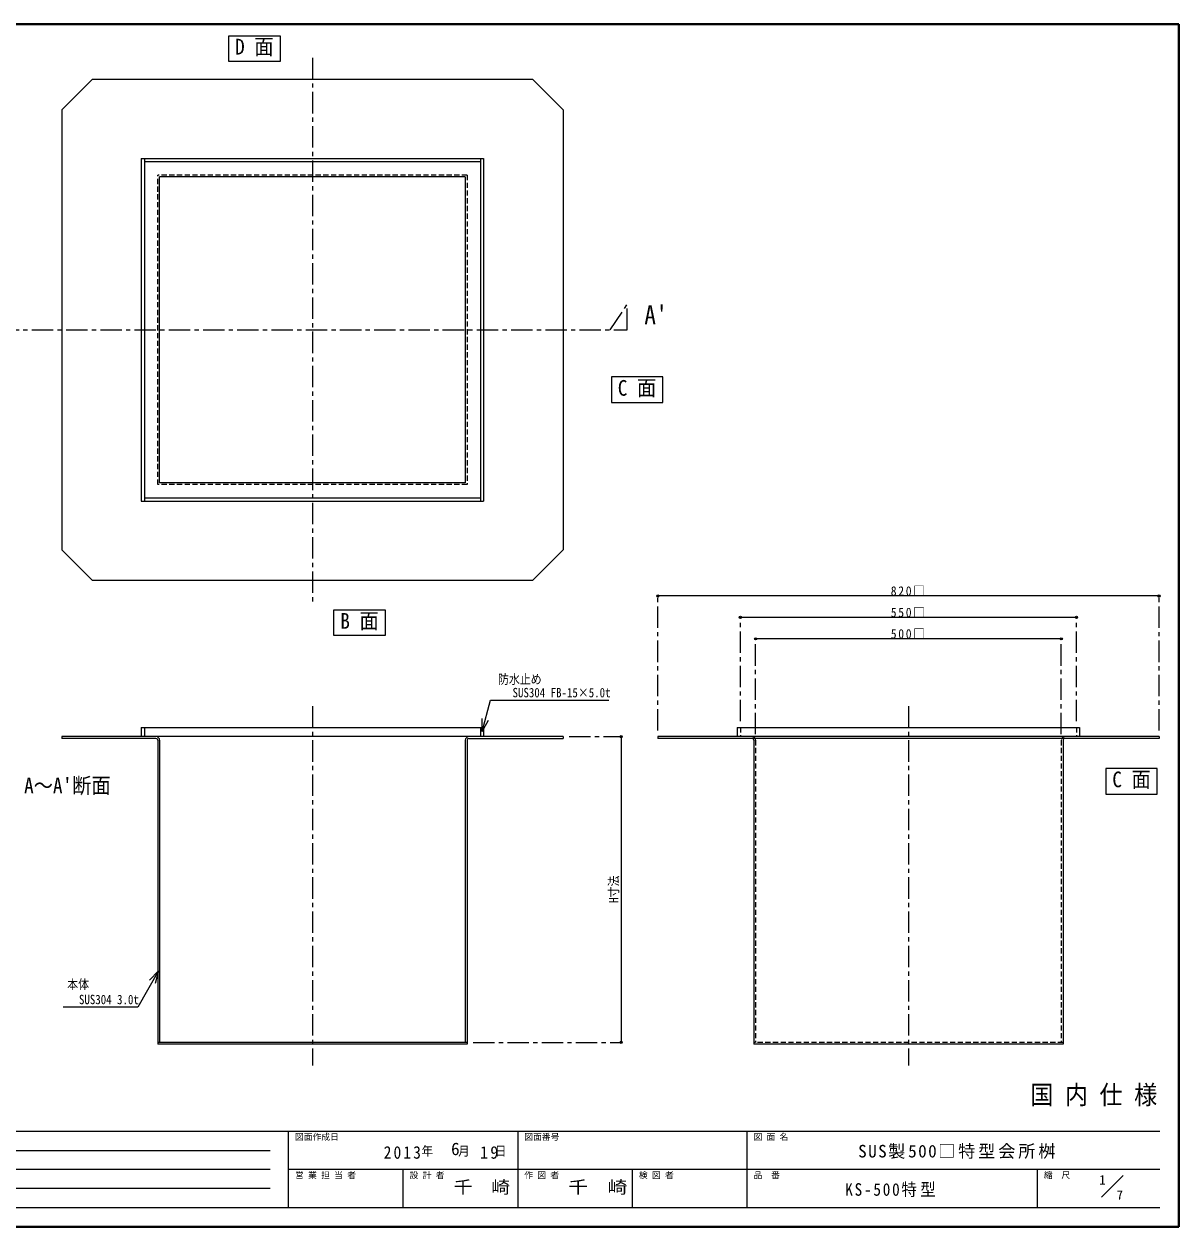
# Model space of a CAD drawing. Units: millimetres, scale not verified. Extents: x -1446 to 1389, y -989 to 978.
# Drawn here: x -500 to 1389, y -989 to 978 of the extents above; entities that cross this region are included whole.
import ezdxf
from ezdxf.enums import TextEntityAlignment as Align

# ---------------------------------------------------------------- set-up
doc = ezdxf.new("R2010")
doc.units = ezdxf.units.MM
doc.header["$LTSCALE"] = 7
doc.header["$PDMODE"] = 32
doc.header["$PDSIZE"] = 3.5
doc.linetypes.add('CHAIN1', pattern=[8, 5, -1, 1, -1])
doc.linetypes.add('DASHED1', pattern=[1.8, 1.2, -0.6])
doc.layers.add('0-0_ﾚｲﾔ1', color=7, linetype='Continuous', lineweight=18)
doc.styles.add('ＭＳ ゴシック', font='')
doc.styles.get('ＭＳ ゴシック').set_extended_font_data('MS Gothic')

msp = doc.modelspace()

# ---------------------------------------------------------------- linework, layer by layer
at = {"layer": '0-0_ﾚｲﾔ1', "color": 1, "lineweight": 40}
for p, q in [((1389.253, 977.685), (-1445.747, 977.685)), ((1389.253, -989.315), (1389.253, 977.685)), ((1389.253, -989.315), (-1445.747, -989.315))]:
    msp.add_line(p, q, dxfattribs=at)
at = {"layer": '0-0_ﾚｲﾔ1', "color": 4, "linetype": 'CHAIN1', "lineweight": 9}
for p, q in [((-28.247, 922.685), (-28.247, 32.685)), ((458.753, 477.685), (486.753, 519.685)), ((536.753, -177.515), (536.753, 42.485)), ((1356.753, -177.515), (1356.753, 42.485)), ((671.753, -162.515), (671.753, 7.485)), ((1221.753, -162.515), (1221.753, 7.485)), ((696.753, -183.515), (696.753, -27.515)), ((1196.753, -183.515), (1196.753, -27.515)), ((-28.247, -137.515), (-28.247, -725.515)), ((946.753, -137.515), (946.753, -725.515)), ((391.753, -187.515), (476.753, -187.515)), ((234.753, -687.515), (476.753, -687.515))]:
    msp.add_line(p, q, dxfattribs=at)
at = {"layer": '0-0_ﾚｲﾔ1'}
for p, q in [((-388.247, 887.685), (-438.247, 837.685)), ((-388.247, 887.685), (331.753, 887.685)), ((381.753, 837.685), (331.753, 887.685)), ((381.753, 837.685), (381.753, 117.685)), ((-278.247, 227.685), (-278.247, 727.685)), ((221.753, 727.685), (-278.247, 727.685)), ((221.753, 727.685), (221.753, 227.685)), ((221.753, 227.685), (-278.247, 227.685)), ((331.753, 67.685), (381.753, 117.685)), ((331.753, 67.685), (-388.247, 67.685)), ((249.358, -178.88), (263.024, -127.877)), ((263.024, -127.877), (456.574, -127.877)), ((249.358, -178.88), (249.358, -157.88)), ((249.358, -178.88), (259.858, -160.693)), ((666.753, -172.515), (666.753, -187.515)), ((693.753, -193.515), (693.753, -690.515)), ((1199.753, -193.515), (1199.753, -690.515)), ((-279.927, -570.737), (-313.97, -629.702)), ((-279.927, -570.737), (-294.776, -585.586)), ((-279.927, -570.737), (-285.362, -591.022)), ((-313.97, -629.702), (-436.212, -629.702)), ((1199.753, -690.515), (693.753, -690.515)), ((1262.398, -940.67), (1297.753, -905.315))]:
    msp.add_line(p, q, dxfattribs=at)
at = {"layer": '0-0_ﾚｲﾔ1', "color": 5, "lineweight": 25}
for p, q in [((-308.247, 757.685), (251.753, 757.685)), ((-303.247, 757.685), (-303.247, 197.685)), ((-303.247, 752.685), (246.753, 752.685)), ((246.753, 757.685), (246.753, 197.685)), ((251.753, 757.685), (251.753, 197.685)), ((-303.247, 202.685), (246.753, 202.685)), ((-308.247, -172.515), (-308.247, -187.515)), ((-308.247, -172.515), (-303.247, -172.515)), ((-303.247, -172.515), (-303.247, -187.515)), ((246.753, -172.515), (246.753, -187.515)), ((246.753, -172.515), (251.753, -172.515)), ((251.753, -172.515), (251.753, -187.515)), ((-284.247, -190.515), (-438.247, -190.515)), ((-281.247, -193.515), (-281.247, -690.515)), ((-278.247, -193.515), (-278.247, -687.515)), ((221.753, -193.515), (221.753, -687.515)), ((224.753, -193.515), (224.753, -690.515)), ((381.753, -187.515), (227.753, -187.515)), ((227.753, -190.515), (381.753, -190.515)), ((381.753, -187.515), (381.753, -190.515)), ((1356.753, -187.515), (536.753, -187.515)), ((536.753, -187.515), (536.753, -190.515)), ((1356.753, -190.515), (536.753, -190.515)), ((1356.753, -187.515), (1356.753, -190.515)), ((224.753, -687.515), (-281.247, -687.515)), ((224.753, -690.515), (-281.247, -690.515))]:
    msp.add_line(p, q, dxfattribs=at)
at = {"layer": '0-0_ﾚｲﾔ1', "color": 4, "linetype": 'DASHED1', "lineweight": 9}
for p, q in [((-281.247, 224.685), (-281.247, 730.685)), ((224.753, 730.685), (-281.247, 730.685)), ((224.753, 730.685), (224.753, 224.685)), ((224.753, 224.685), (-281.247, 224.685)), ((671.753, -172.515), (671.753, -187.515)), ((1221.753, -172.515), (1221.753, -187.515)), ((696.753, -193.515), (696.753, -687.515)), ((1196.753, -193.515), (1196.753, -687.515)), ((1199.753, -687.515), (693.753, -687.515))]:
    msp.add_line(p, q, dxfattribs=at)
at = {"layer": '0-0_ﾚｲﾔ1', "color": 4, "lineweight": 9}
for p, q in [((1356.753, 42.485), (536.753, 42.485)), ((1221.753, 7.485), (671.753, 7.485)), ((1196.753, -27.515), (696.753, -27.515)), ((-303.247, -172.515), (246.753, -172.515)), ((227.753, -187.515), (-284.247, -187.515)), ((476.753, -187.515), (476.753, -687.515))]:
    msp.add_line(p, q, dxfattribs=at)
at = {"layer": '0-0_ﾚｲﾔ1', "color": 6, "lineweight": 25}
for p, q in [((-1414.247, -832.815), (1357.753, -832.815)), ((-67.247, -957.815), (-67.247, -832.815)), ((307.753, -832.815), (307.753, -957.815)), ((682.753, -957.815), (682.753, -832.815)), ((-747.247, -864.065), (-97.247, -864.065)), ((-97.247, -895.315), (-747.247, -895.315)), ((1357.753, -895.315), (-67.247, -895.315)), ((120.253, -957.815), (120.253, -895.315)), ((495.253, -957.815), (495.253, -895.315)), ((1157.753, -957.815), (1157.753, -895.315)), ((-97.247, -926.565), (-747.247, -926.565)), ((1357.753, -957.815), (-1414.247, -957.815))]:
    msp.add_line(p, q, dxfattribs=at)
at = {"layer": '0-0_ﾚｲﾔ1', "color": 3}
for points in [[(-165.247, 958.685), (-81.247, 958.685), (-81.247, 916.685), (-165.247, 916.685)], [(544.753, 400.685), (460.753, 400.685), (460.753, 358.685), (544.753, 358.685)], [(6.753, 19.685), (90.753, 19.685), (90.753, -22.315), (6.753, -22.315)], [(1353.753, -239.515), (1269.753, -239.515), (1269.753, -281.515), (1353.753, -281.515)]]:
    msp.add_lwpolyline(points, close=True, dxfattribs=at)
at = {"layer": '0-0_ﾚｲﾔ1'}
for points in [[(-438.247, 837.685), (-438.247, 117.685), (-388.247, 67.685)], [(666.753, -172.515), (1226.753, -172.515), (1226.753, -187.515)]]:
    msp.add_lwpolyline(points, dxfattribs=at)
at = {"layer": '0-0_ﾚｲﾔ1', "color": 5, "lineweight": 25}
for points in [[(-308.247, 757.685), (-308.247, 197.685), (251.753, 197.685)], [(-284.247, -187.515), (-438.247, -187.515), (-438.247, -190.515)]]:
    msp.add_lwpolyline(points, dxfattribs=at)
at = {"layer": '0-0_ﾚｲﾔ1', "color": 4, "linetype": 'CHAIN1', "lineweight": 9}
msp.add_lwpolyline([(-543.247, 519.685), (-543.247, 477.685), (486.753, 477.685), (486.753, 519.685)], dxfattribs=at)
at = {"layer": '0-0_ﾚｲﾔ1', "color": 5, "lineweight": 25}
for centre, radius, start, end in [((-284.247, -193.515), 6, 0, 90), ((-284.247, -193.515), 3, 0, 90), ((227.753, -193.515), 6, 90, 180), ((227.753, -193.515), 3, 90, 180)]:
    msp.add_arc(centre, radius, start, end, dxfattribs=at)
at = {"layer": '0-0_ﾚｲﾔ1', "color": 4, "linetype": 'DASHED1', "lineweight": 9}
for centre, start, end in [((690.753, -193.515), 0, 90), ((1202.753, -193.515), 90, 180)]:
    msp.add_arc(centre, 6, start, end, dxfattribs=at)
at = {"layer": '0-0_ﾚｲﾔ1'}
for centre, start, end in [((690.753, -193.515), 0, 90), ((1202.753, -193.515), 90, 180)]:
    msp.add_arc(centre, 3, start, end, dxfattribs=at)
at = {"layer": '0-0_ﾚｲﾔ1', "color": 4}
for p in [(536.753, 42.485), (1356.753, 42.485), (671.753, 7.485), (1221.753, 7.485), (696.753, -27.515), (1196.753, -27.515), (476.753, -187.515), (476.753, -687.515)]:
    msp.add_point(p, dxfattribs=at)

# ---------------------------------------------------------------- texts
at = {"layer": '0-0_ﾚｲﾔ1', "style": 'ＭＳ ゴシック'}
for s, height, width, p in [('D 面', 25.66, 0.9, (-154.747, 920.185)), ("A'", 30.79, 0.9, (514.753, 477.685)), ('C 面', 25.66, 0.9, (471.253, 362.185)), ('B 面', 25.66, 0.9, (17.253, -18.815)), ('防水止め', 15.4, 0.85, (275.31, -105.941)), ('SUS304 FB-15×5.0t', 15.4, 0.85, (299.074, -127.877)), ("A～A'断面", 25.66, 0.9, (-499.997, -288.015)), ('C 面', 25.66, 0.9, (1280.253, -278.015)), ('本体', 15.4, 0.85, (-429.424, -604.827)), ('SUS304 3.0t', 15.4, 0.85, (-410.22, -629.702)), ('国 内 仕 様', 30.79, 0.9, (1146.003, -797.815)), ('千\u3000崎', 20.53, 1.1, (202.753, -940.565)), ('千\u3000崎', 20.53, 1.15, (390.253, -940.565))]:
    msp.add_text(s, height=height, dxfattribs=dict(at, width=width)).set_placement(p, align=Align.BOTTOM_LEFT)
at = {"layer": '0-0_ﾚｲﾔ1', "style": 'ＭＳ ゴシック', "width": 0.85}
msp.add_text('H寸法', height=15.4, rotation=90, dxfattribs=at).set_placement((476.753, -459.39), align=Align.BOTTOM_LEFT)
at = {"layer": '0-0_ﾚｲﾔ1', "style": 'ＭＳ ゴシック'}
for s, height, p in [('図面作成日', 10.26, (-56.747, -850.315)), ('図面番号', 10.26, (318.253, -850.315)), ('図 面 名', 10.26, (693.253, -850.315)), ('6', 20.53, (198.553, -878.065)), ('営 業 担 当 者', 10.26, (-56.747, -912.815)), ('設 計 者', 10.26, (130.753, -912.815)), ('作 図 者', 10.26, (318.253, -912.815)), ('検 図 者', 10.26, (505.753, -912.815)), ('品\u3000番', 10.26, (693.253, -912.815)), ('縮\u3000尺', 10.26, (1168.253, -912.815)), ('1', 15.4, (1258.842, -924.582)), ('7', 15.4, (1287.346, -949.347))]:
    msp.add_text(s, height=height, dxfattribs=at).set_placement(p, align=Align.BOTTOM_LEFT)
at = {"layer": '0-0_ﾚｲﾔ1', "attachment_point": 7, "style": 'ＭＳ ゴシック'}
for s, insert, char_height in [('\\T1.3;\\W0.9;820□', (917.878, 42.485), 15.4), ('\\T1.3;\\W0.9;550□', (917.878, 7.485), 15.4), ('\\T1.3;\\W0.9;500□', (917.878, -27.515), 15.4), ('\\T1.28;\\W0.9;2013', (88.303, -878.065), 20.53), ('\\T1.27;\\W0.9;年\\~\\~\\~月\\~\\~\\~日', (150.253, -874.565), 15.4), ('\\T1.27;\\W0.95;19', (245.803, -878.065), 20.53), ('\\T1.17;SUS製500□特型会所桝', (864.503, -878.065), 20.53), ('\\T1.22;\\W0.9;KS-500特型', (843.253, -940.565), 20.53)]:
    msp.add_mtext(s, dxfattribs=dict(at, insert=insert, char_height=char_height))

doc.saveas('drawing.dxf')
